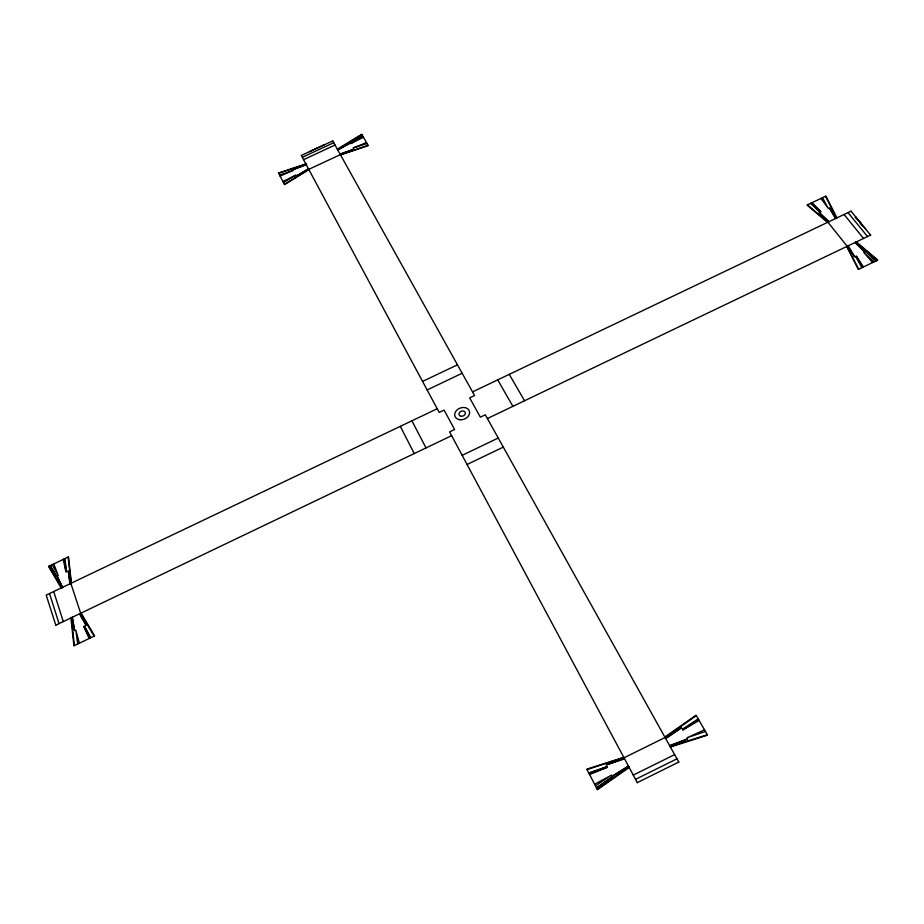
<?xml version="1.0" encoding="UTF-8"?>
<svg xmlns="http://www.w3.org/2000/svg" width="924" height="924" viewBox="0 0 924 924"><rect width="100%" height="100%" fill="white"/><g stroke="black" fill="none" stroke-linecap="round" stroke-linejoin="round"><path stroke-width="1.39" d="M55.798 625.178L46.2 595.102L437.225 408.743M637.306 782.616L678.782 762.069M332.732 140.922L301.293 155.463L439.2 412.439L444.121 410.094L454.573 429.51L449.607 431.889L637.375 782.744M665.153 737.606L696.326 715.615M628.874 766.874L597.181 789.235M629.198 767.474L597.412 789.685L586.809 769.172L623.769 757.334M664.818 737.017L696.084 715.188L707.576 735.146L670.408 747.054M595.46 785.908L611.538 775.132L594.594 784.222M698.163 718.814L682.362 729.406L698.613 719.6L682.721 730.041L699.098 720.431M628.401 765.984L612.15 776.299L628.574 766.319M337.364 149.238L361.711 134.315L368.202 145.588L340.517 154.897M337.537 149.561L361.85 134.558M309.009 169.161L284.396 184.35M309.182 169.485L284.523 184.604L278.551 173.042L306.121 163.767M283.425 182.478L295.853 175.121L282.94 181.531M362.889 136.371L350.612 143.636L363.421 137.283M337.814 150.046L350.254 143.001L337.71 149.861M316.851 148.221L309.378 151.698M324.624 144.606L317.151 148.083M624.023 757.796L665.084 737.491M633.275 775.086L674.624 754.619M635.55 779.348L676.969 758.823M55.671 625.236L451.628 435.666M487.398 418.549L870.708 235.031M462.162 455.336L498.255 438.022M467.059 464.495L503.303 447.101M427.154 389.94L462.162 373.25M472.545 391.88L851.143 211.111M855.994 217.036L855.231 217.394L860.671 222.765M860.868 222.996L860.105 223.354L865.58 228.759M422.603 381.416L457.461 364.818M309.043 169.231L340.367 154.62M302.598 157.184L333.726 142.7M303.857 159.529L335.019 145.022M704.515 729.845L687.086 737.756L705.462 731.473M280.122 176.091L293.335 170.316L279.637 175.144M589.593 774.555L607.391 767.266L589.154 773.7L607.056 766.631L588.738 772.891M366.482 142.596L353.084 148.002L367.013 143.52M669.784 745.934L687.733 738.9L669.6 745.599M306.468 164.414L292.989 169.669L306.572 164.611M340.055 154.065L353.811 149.284L340.159 154.25M624.555 758.789L606.19 764.968L624.37 758.454M278.678 173.296L306.306 164.114M340.448 154.782L368.064 145.345M587.029 769.611L623.873 757.518M707.322 734.719L670.096 746.476M870.593 235.089L851.027 211.169M856.363 241.903L877.8 260.06L858.304 269.415L846.731 246.512M855.809 242.169L877.384 260.268M828.019 222.153L807.461 204.862M827.488 222.407L807.056 205.059L825.929 196.061L836.994 217.868M810.51 203.407L820.362 212.185L811.249 203.061L820.962 211.896L812.046 202.679M874.243 261.769L863.801 252.483L872.649 262.531M854.966 242.573L864.899 251.952L855.289 242.423M848.013 212.601L867.532 236.556M844.074 214.483L863.547 238.461M847.204 246.292L827.916 222.199M820.939 198.441L828.274 208.408L822.476 197.701M863.455 266.944L856.329 256.063L862.635 267.336L855.716 256.352L861.873 267.706M835.908 218.387L829.348 207.9L835.596 218.538M80.538 613.328L94.156 636.093M81.139 613.039L94.606 635.885L73.908 645.818L70.905 617.948M61.92 587.93L48.96 566.216M61.319 588.218L48.533 566.424L68.526 556.906L71.402 583.402M848.151 245.83L854.619 256.884L847.828 245.992M509.251 374.347L524.566 400.75M497.713 379.856L512.878 406.341M332.686 140.852L474.578 395.541L469.669 397.886L480.353 417.174L485.308 414.795L678.851 762.196M52.183 564.679L58.247 575.664L53.823 563.906M90.818 637.699L84.407 626.045L90.009 638.091L83.761 626.356L89.131 638.507M825.525 196.258L836.428 218.133M411.931 420.813L426.022 447.932M846.938 246.408L858.719 269.219M400.311 426.368L414.252 453.568M62.797 587.514L57.103 576.206L62.474 587.676M70.94 583.633L80.654 613.27M53.8 591.81L63.282 621.586M49.619 593.809L59.055 623.619M79.383 643.185L75.826 630.156L77.697 643.993M63.248 559.413L65.985 571.968L64.079 559.02L66.62 571.667L64.876 558.639M72.06 617.382L74.659 630.711L72.407 617.22M69.947 584.107L68.261 570.893L70.282 583.945M68.099 557.103L71.206 583.494M74.347 645.599L71.506 617.648M612.416 776.807L596.511 787.941L612.416 776.807M681.438 727.777L665.638 738.484L681.438 727.777M362.254 135.262L350.092 142.723L362.254 135.262M308.743 168.665L296.35 176.057L308.743 168.665M86.082 625.236L79.637 613.755L86.082 625.236M865.811 251.513L876.16 260.845L865.811 251.513M56.607 576.449L50.219 565.627L56.607 576.449M819.288 212.693L828.863 221.748L819.288 212.693M460.602 416.112A3.292 2.529 -21 0 0 465.361 413.12A3.292 2.529 -21 0 0 460.522 411.619A3.292 2.529 -21 0 0 460.602 416.112M459.863 419.739A7.681 5.914 -21 0 0 469.473 411.319A7.681 5.914 -21 0 0 457.161 409.829A7.681 5.914 -21 0 0 459.863 419.739"/></g></svg>
